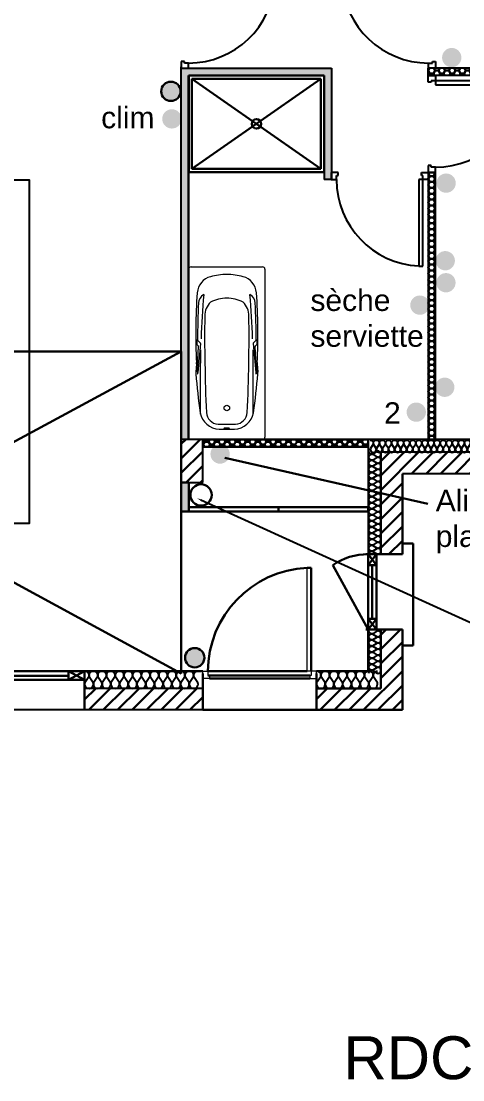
# Model space of a CAD drawing. Header units: millimetres. Extents: x -25 to 11976, y -396 to 3955.
# Drawn here: x 786 to 1197, y -344 to 642 of the extents above; entities that cross this region are included whole.
import ezdxf
from ezdxf import colors
from ezdxf.entities.mleader import LeaderData, LeaderLine
from ezdxf.math import Vec2, Vec3

# ---------------------------------------------------------------- set-up
doc = ezdxf.new("R2010")
doc.units = ezdxf.units.MM
for name, color, linetype in [('Cloisons', 8, 'Continuous'), ('ElecRouge', 1, 'Continuous'), ('ElecVert', 3, 'Continuous'), ('Isolation', 9, 'Continuous'), ('MenuisInt', 9, 'Continuous'), ('Mobilier', 9, 'Continuous')]:
    doc.layers.add(name, color=color, linetype=linetype)
for name, color, linetype, lineweight in [('ElecBleu', 5, 'Continuous', 15), ('ElecCyan', 4, 'Continuous', 15), ('ElecRose', 6, 'Continuous', 15), ('MenuisExt', 9, 'Continuous', 18), ('P-SANITAIRE', 9, 'Continuous', 18), ('VideSurSejour', 9, 'Continuous', 5)]:
    doc.layers.add(name, color=color, linetype=linetype, lineweight=lineweight)
doc.styles.get("Standard").update_dxf_attribs({"font": 'Arial.ttf'})

# ---------------------------------------------------------------- blocks, each defined once
blk = doc.blocks.new('*U87')
at = {"flags": 128}
for points in [[(0, 1, -0.505863), (0.239, 0.676), (0.009, 0.318, 1.322645), (0.491, 0.318), (0.261, 0.676, -0.505863), (0.5, 1)], [(0.5, 1, -0.505863), (0.739, 0.676), (0.509, 0.318, 1.322645), (0.991, 0.318), (0.761, 0.676, -0.505863), (1, 1)], [(1, 1, -0.505863), (1.239, 0.676), (1.009, 0.318, 1.322645), (1.491, 0.318), (1.261, 0.676, -0.505863), (1.5, 1)], [(1.5, 1, -0.505863), (1.739, 0.676), (1.509, 0.318, 1.322645), (1.991, 0.318), (1.761, 0.676, -0.505863), (2, 1)], [(2, 1, -0.505863), (2.239, 0.676), (2.009, 0.318, 1.322645), (2.491, 0.318), (2.261, 0.676, -0.505863), (2.5, 1)], [(2.5, 1, -0.505863), (2.739, 0.676), (2.509, 0.318, 1.322645), (2.991, 0.318), (2.761, 0.676, -0.505863), (3, 1)], [(3, 1, -0.505863), (3.239, 0.676), (3.009, 0.318, 1.322645), (3.491, 0.318), (3.261, 0.676, -0.505863), (3.5, 1)], [(3.5, 1, -0.505863), (3.739, 0.676), (3.509, 0.318, 1.322645), (3.991, 0.318), (3.761, 0.676, -0.505863), (4, 1)], [(4, 1, -0.505863), (4.239, 0.676), (4.009, 0.318, 1.322645), (4.491, 0.318), (4.261, 0.676, -0.505863), (4.5, 1)], [(4.5, 1, -0.505863), (4.739, 0.676), (4.509, 0.318, 1.322645), (4.991, 0.318), (4.761, 0.676, -0.505863), (5, 1)], [(5, 1, -0.505863), (5.239, 0.676), (5.009, 0.318, 1.322645), (5.491, 0.318), (5.261, 0.676, -0.505863), (5.5, 1)], [(5.5, 1, -0.505863), (5.739, 0.676), (5.509, 0.318, 1.322645), (5.991, 0.318), (5.761, 0.676, -0.505863), (6, 1)], [(6, 1, -0.505863), (6.239, 0.676), (6.009, 0.318, 1.322645), (6.491, 0.318), (6.261, 0.676, -0.505863), (6.5, 1)], [(6.5, 1, -0.505863), (6.739, 0.676), (6.509, 0.318, 1.322645), (6.991, 0.318), (6.761, 0.676, -0.505863), (7, 1)], [(7, 1, -0.505863), (7.239, 0.676), (7.009, 0.318, 1.322645), (7.491, 0.318), (7.261, 0.676, -0.505863), (7.5, 1)], [(7.5, 1, -0.505863), (7.739, 0.676), (7.509, 0.318, 1.322645), (7.991, 0.318), (7.761, 0.676, -0.505863), (8, 1)], [(8, 1, -0.505863), (8.239, 0.676), (8.009, 0.318, 1.322645), (8.491, 0.318), (8.261, 0.676, -0.505863), (8.5, 1)], [(8.5, 1, -0.505863), (8.739, 0.676), (8.509, 0.318, 1.322645), (8.991, 0.318), (8.761, 0.676, -0.505863), (9, 1)], [(9, 1, -0.505863), (9.239, 0.676), (9.009, 0.318, 1.322645), (9.491, 0.318), (9.261, 0.676, -0.505863), (9.5, 1)], [(9.5, 1, -0.505863), (9.739, 0.676), (9.509, 0.318, 1.322645), (9.991, 0.318), (9.761, 0.676, -0.505863), (10, 1)]]:
    blk.add_lwpolyline(points, format="xyb", dxfattribs=at)
blk = doc.blocks.new('*U88')
at = {"flags": 128}
for points in [[(0, 1, -0.505863), (0.239, 0.676), (0.009, 0.318, 1.322645), (0.491, 0.318), (0.261, 0.676, -0.505863), (0.5, 1)], [(0.5, 1, -0.505863), (0.739, 0.676), (0.509, 0.318, 1.322645), (0.991, 0.318), (0.761, 0.676, -0.505863), (1, 1)], [(1, 1, -0.505863), (1.239, 0.676), (1.009, 0.318, 1.322645), (1.491, 0.318), (1.261, 0.676, -0.505863), (1.5, 1)], [(1.5, 1, -0.505863), (1.739, 0.676), (1.509, 0.318, 1.322645), (1.991, 0.318), (1.761, 0.676, -0.505863), (2, 1)], [(2, 1, -0.505863), (2.239, 0.676), (2.009, 0.318, 1.322645), (2.491, 0.318), (2.261, 0.676, -0.505863), (2.5, 1)], [(2.5, 1, -0.505863), (2.739, 0.676), (2.509, 0.318, 1.322645), (2.991, 0.318), (2.761, 0.676, -0.505863), (3, 1)], [(3, 1, -0.505863), (3.239, 0.676), (3.009, 0.318, 1.322645), (3.491, 0.318), (3.261, 0.676, -0.505863), (3.5, 1)], [(3.5, 1, -0.505863), (3.739, 0.676), (3.509, 0.318, 1.322645), (3.991, 0.318), (3.761, 0.676, -0.505863), (4, 1)], [(4, 1, -0.505863), (4.239, 0.676), (4.009, 0.318, 1.322645), (4.491, 0.318), (4.261, 0.676, -0.505863), (4.5, 1)], [(4.5, 1, -0.505863), (4.739, 0.676), (4.509, 0.318, 1.322645), (4.991, 0.318), (4.761, 0.676, -0.505863), (5, 1)], [(5, 1, -0.505863), (5.239, 0.676), (5.009, 0.318, 1.322645), (5.491, 0.318), (5.261, 0.676, -0.505863), (5.5, 1)], [(5.5, 1, -0.505863), (5.739, 0.676), (5.509, 0.318, 1.322645), (5.991, 0.318), (5.761, 0.676, -0.505863), (6, 1)], [(6, 1, -0.505863), (6.239, 0.676), (6.009, 0.318, 1.322645), (6.491, 0.318), (6.261, 0.676, -0.505863), (6.5, 1)], [(6.5, 1, -0.505863), (6.739, 0.676), (6.509, 0.318, 1.322645), (6.991, 0.318), (6.761, 0.676, -0.505863), (7, 1)], [(7, 1, -0.505863), (7.239, 0.676), (7.009, 0.318, 1.322645), (7.491, 0.318), (7.261, 0.676, -0.505863), (7.5, 1)], [(7.5, 1, -0.505863), (7.739, 0.676), (7.509, 0.318, 1.322645), (7.991, 0.318), (7.761, 0.676, -0.505863), (8, 1)], [(8, 1, -0.505863), (8.239, 0.676), (8.009, 0.318, 1.322645), (8.491, 0.318), (8.261, 0.676, -0.505863), (8.5, 1)]]:
    blk.add_lwpolyline(points, format="xyb", dxfattribs=at)
blk = doc.blocks.new('*U89')
at = {"flags": 128}
for points in [[(0, 1, -0.505863), (0.239, 0.676), (0.009, 0.318, 1.322645), (0.491, 0.318), (0.261, 0.676, -0.505863), (0.5, 1)], [(0.5, 1, -0.505863), (0.739, 0.676), (0.509, 0.318, 1.322645), (0.991, 0.318), (0.761, 0.676, -0.505863), (1, 1)], [(1, 1, -0.505863), (1.239, 0.676), (1.009, 0.318, 1.322645), (1.491, 0.318), (1.261, 0.676, -0.505863), (1.5, 1)], [(1.5, 1, -0.505863), (1.739, 0.676), (1.509, 0.318, 1.322645), (1.991, 0.318), (1.761, 0.676, -0.505863), (2, 1)], [(2, 1, -0.505863), (2.239, 0.676), (2.009, 0.318, 1.322645), (2.491, 0.318), (2.261, 0.676, -0.505863), (2.5, 1)], [(2.5, 1, -0.505863), (2.739, 0.676), (2.509, 0.318, 1.322645), (2.991, 0.318), (2.761, 0.676, -0.505863), (3, 1)], [(3, 1, -0.505863), (3.239, 0.676), (3.009, 0.318, 1.322645), (3.491, 0.318), (3.261, 0.676, -0.505863), (3.5, 1)]]:
    blk.add_lwpolyline(points, format="xyb", dxfattribs=at)
blk = doc.blocks.new('*U94')
at = {"flags": 128}
for points in [[(0, 1, -0.505863), (0.239, 0.676), (0.009, 0.318, 1.322645), (0.491, 0.318), (0.261, 0.676, -0.505863), (0.5, 1)], [(0.5, 1, -0.505863), (0.739, 0.676), (0.509, 0.318, 1.322645), (0.991, 0.318), (0.761, 0.676, -0.505863), (1, 1)], [(1, 1, -0.505863), (1.239, 0.676), (1.009, 0.318, 1.322645), (1.491, 0.318), (1.261, 0.676, -0.505863), (1.5, 1)], [(1.5, 1, -0.505863), (1.739, 0.676), (1.509, 0.318, 1.322645), (1.991, 0.318), (1.761, 0.676, -0.505863), (2, 1)], [(2, 1, -0.505863), (2.239, 0.676), (2.009, 0.318, 1.322645), (2.491, 0.318), (2.261, 0.676, -0.505863), (2.5, 1)], [(2.5, 1, -0.505863), (2.739, 0.676), (2.509, 0.318, 1.322645), (2.991, 0.318), (2.761, 0.676, -0.505863), (3, 1)], [(3, 1, -0.505863), (3.239, 0.676), (3.009, 0.318, 1.322645), (3.491, 0.318), (3.261, 0.676, -0.505863), (3.5, 1)], [(3.5, 1, -0.505863), (3.739, 0.676), (3.509, 0.318, 1.322645), (3.991, 0.318), (3.761, 0.676, -0.505863), (4, 1)], [(4, 1, -0.505863), (4.239, 0.676), (4.009, 0.318, 1.322645), (4.491, 0.318), (4.261, 0.676, -0.505863), (4.5, 1)], [(4.5, 1, -0.505863), (4.739, 0.676), (4.509, 0.318, 1.322645), (4.991, 0.318), (4.761, 0.676, -0.505863), (5, 1)], [(5, 1, -0.505863), (5.239, 0.676), (5.009, 0.318, 1.322645), (5.491, 0.318), (5.261, 0.676, -0.505863), (5.5, 1)], [(5.5, 1, -0.505863), (5.739, 0.676), (5.509, 0.318, 1.322645), (5.991, 0.318), (5.761, 0.676, -0.505863), (6, 1)], [(6, 1, -0.505863), (6.239, 0.676), (6.009, 0.318, 1.322645), (6.491, 0.318), (6.261, 0.676, -0.505863), (6.5, 1)]]:
    blk.add_lwpolyline(points, format="xyb", dxfattribs=at)

msp = doc.modelspace()

# ---------------------------------------------------------------- hatches: boundary and pattern name
at = {"lineweight": 30, "transparency": 33554687}
h = msp.add_hatch(dxfattribs=at)
h.set_pattern_fill('ANSI31', color=256, scale=3)
h.paths.add_polyline_path([(291.13, 820.31), (1.13, 820.31), (1.13, 726.31), (21.13, 726.31), (21.13, 800.31), (1231.13, 800.14), (1231.13, 820.31), (1181.13, 820.31), (1091.13, 820.31), (545.13, 820.31), (545.13, 800.1), (452.13, 800.31), (452.13, 820.31)])
h.paths.add_polyline_path([(1.13, 444.31), (21.13, 444.31), (21.13, 596.31), (1.13, 596.31)])
h.paths.add_polyline_path([(21.13, 240.31), (21.13, 314.31), (1.13, 314.31), (1.13, 300.31), (1.13, 220.31), (86.13, 220.31), (86.13, 240.31)])
h.paths.add_polyline_path([(351.13, 220.31), (351.13, 0.31), (445.13, 0.31), (445.13, 20.31), (371.13, 20.31), (371.13, 220.31), (371.13, 240.31), (266.13, 240.31), (266.13, 220.31)])
h.paths.add_polyline_path([(845.13, 20.31), (845.13, 0.31), (955.13, 0.31), (955.13, 20.31)])
h.paths.add_polyline_path([(1061.13, 20.31), (1061.13, 0.31), (1141.13, 0.31), (1141.13, 75.31), (1121.13, 75.31), (1121.13, 20.31)])
h.paths.add_polyline_path([(1121.13, 145.31), (1141.13, 145.31), (1141.13, 220.31), (1226.13, 220.31), (1226.13, 240.31), (1121.13, 240.31)])
h.paths.add_polyline_path([(1491.13, 220.31), (1491.13, 820.31), (1301.13, 820.31), (1301.13, 800.31), (1471.13, 800.31), (1471.13, 240.31), (1406.13, 240.31), (1406.13, 220.31)])
h = msp.add_hatch(dxfattribs=at)
h.set_pattern_fill('ANSI31', color=256, scale=3)
h.paths.add_polyline_path([(955.13, 252.31), (935.13, 252.31), (935.13, 212.31), (955.13, 212.31)])
at = {"layer": 'Cloisons', "lineweight": 30, "transparency": 33554687}
h = msp.add_hatch(dxfattribs=at)
h.set_pattern_fill('HONEY', color=256)
h.paths.add_polyline_path([(941.93, 591.31), (1068.13, 591.31), (1068.13, 494.31), (1074.92, 494.31), (1074.92, 501.31), (1075.13, 598.31), (941.92, 598.31), (941.92, 598.1), (935.13, 598.1), (935.13, 252.31), (941.93, 252.31)])
h = msp.add_hatch(dxfattribs=at)
h.set_pattern_fill('HONEY', color=256)
h.set_pattern_definition([(0, (0, 2), (4.7625, 2.7496306), [3.175, -6.35]), (120, (0, 2), (-4.7625, 2.7496307), [3.175, -6.35]), (60, (0, 2), (1e-08, 5.4992613), [-6.35, 3.175])])
h.paths.add_polyline_path([(1459.13, 598.31), (1172.13, 598.31), (1172.13, 598.1), (1165.13, 598.1), (1165.13, 591.31), (1171.92, 591.31), (1459.13, 591.31)])
h.paths.add_polyline_path([(1418.61, 593.23), (1418.61, 596.42), (1413.46, 596.42), (1413.46, 593.23)], flags=24)
h = msp.add_hatch(dxfattribs=at)
h.set_pattern_fill('HONEY', color=256)
h.paths.add_polyline_path([(935.13, 212.31), (935.13, 185.31), (942.13, 185.31), (942.13, 189.31), (942.13, 212.31)])
h.paths.add_polyline_path([(1009.4, 277.64), (1102.62, 277.64), (1102.62, 318.85), (1009.4, 318.85)], flags=9)
h.paths.add_polyline_path([(979.38, 393.48), (979.38, 450.14), (938.17, 450.14), (938.17, 393.48)], flags=9)
h.paths.add_polyline_path([(1065.4, 493.76), (1065.4, 534.86), (1024.19, 534.86), (1024.19, 493.76)], flags=9)
h.paths.add_polyline_path([(1153.6, 345.52), (1153.6, 402.18), (1112.39, 402.18), (1112.39, 345.52)], flags=9)
h.paths.add_polyline_path([(1028.32, 449.57), (1053.87, 449.57), (1053.87, 490.78), (1028.32, 490.78)], flags=9)
h = msp.add_hatch(dxfattribs=at)
h.set_pattern_fill('HONEY', color=256)
h.paths.add_polyline_path([(1171.92, 501.1), (1165.13, 501.1), (1165.13, 494.31), (1165.13, 252.31), (1165.25, 252.31), (1172.14, 252.31)])
h = msp.add_hatch(dxfattribs=at)
h.set_pattern_fill('HONEY', color=256)
h.paths.add_polyline_path([(1109.13, 252.31), (955.13, 252.31), (955.13, 245.31), (1109.13, 245.31)])
at = {"layer": 'ElecCyan', "lineweight": 30, "transparency": 33554687}
h = msp.add_hatch(color=256, dxfattribs=at)
h.dxf.hatch_style = 1
h.paths.add_polyline_path([(1196.1, 608.01, 1), (1178.1, 608.01, 1)])
h = msp.add_hatch(color=256, dxfattribs=at)
h.dxf.hatch_style = 1
h.paths.add_polyline_path([(934.48, 576.58, 1), (916.48, 576.58, 1)])
h = msp.add_hatch(color=256, dxfattribs=at)
h.dxf.hatch_style = 1
h.paths.add_polyline_path([(1190.87, 491.07, 1), (1172.87, 491.07, 1)])
h = msp.add_hatch(color=256, dxfattribs=at)
h.dxf.hatch_style = 1
h.paths.add_polyline_path([(956.68, 49, 1), (938.68, 49, 1)])
at = {"layer": 'ElecRose', "lineweight": 30, "transparency": 33554687}
h = msp.add_hatch(color=256, dxfattribs=at)
h.dxf.hatch_style = 1
h.paths.add_polyline_path([(1190.72, 398.3, 1), (1172.72, 398.3, 1)])
at = {"layer": 'ElecRouge', "lineweight": 30, "transparency": 33554687}
h = msp.add_hatch(color=256, dxfattribs=at)
h.dxf.hatch_style = 1
h.paths.add_polyline_path([(935.39, 550.91, 1), (917.39, 550.91, 1)])
h = msp.add_hatch(color=256, dxfattribs=at)
h.dxf.hatch_style = 1
h.paths.add_polyline_path([(1166.45, 377.42, 1), (1148.45, 377.42, 1)])
h = msp.add_hatch(color=256, dxfattribs=at)
h.dxf.hatch_style = 1
h.paths.add_polyline_path([(1189.61, 300.91, 1), (1171.61, 300.91, 1)])
h = msp.add_hatch(color=256, dxfattribs=at)
h.dxf.hatch_style = 1
h.paths.add_polyline_path([(980.32, 238.72, 1), (962.32, 238.72, 1)])
at = {"layer": 'ElecVert', "lineweight": 30, "transparency": 33554687}
h = msp.add_hatch(color=256, dxfattribs=at)
h.dxf.hatch_style = 1
h.paths.add_polyline_path([(1190.08, 418.8, 1), (1172.08, 418.8, 1)])
h = msp.add_hatch(color=256, dxfattribs=at)
h.dxf.hatch_style = 1
h.paths.add_polyline_path([(1163.08, 277.73, 1), (1145.08, 277.73, 1)])

# ---------------------------------------------------------------- linework, layer by layer
for p, q in [((935.13, 210.31), (935.13, 250.31)), ((1226.13, 240.31), (1121.13, 240.31)), ((1121.13, 240.31), (1121.13, 145.31)), ((1491.13, 220.31), (1141.13, 220.31)), ((955.13, 20.31), (845.13, 20.31)), ((1141.13, 0.31), (351.13, 0.31))]:
    msp.add_line(p, q)
at = {"lineweight": 30}
for p, q in [((1141.13, 145.31), (1141.13, 220.31)), ((1141.13, 155.31), (1151.13, 155.31)), ((1141.13, 145.31), (1141.13, 150.31)), ((1151.13, 155.31), (1151.13, 60.31)), ((1107.13, 145.31), (1141.13, 145.31)), ((1141.13, 75.31), (1107.13, 75.31)), ((1121.13, 20.31), (1121.13, 75.31)), ((1141.13, 0.31), (1141.13, 75.31)), ((1151.13, 60.31), (1141.13, 60.31)), ((845.13, 34.31), (845.13, 0.31)), ((955.13, 0.31), (955.13, 34.31)), ((1061.13, 0.31), (1061.13, 34.31)), ((1121.13, 20.31), (1061.13, 20.31)), ((1061.13, 0.31), (955.13, 0.31)), ((1141.13, 0.31), (1061.13, 0.31))]:
    msp.add_line(p, q, dxfattribs=at)
at = {"layer": 'Cloisons'}
for p, q in [((935.13, 250.31), (935.13, 599.31)), ((942.13, 598.31), (1075.13, 598.31)), ((1075.13, 598.31), (1075.13, 494.31)), ((1459.13, 598.31), (1165.13, 598.31)), ((1165.13, 591.31), (1165.13, 598.31)), ((941.93, 591.31), (1068.13, 591.31)), ((1068.13, 591.31), (1068.13, 494.31)), ((1459.13, 591.31), (1165.13, 591.31)), ((1075.13, 494.31), (1068.13, 494.31)), ((1165.13, 501.1), (1165.13, 252.31)), ((1172.14, 252.31), (1171.92, 501.1)), ((955.13, 252.31), (935.13, 252.31)), ((1165.25, 252.31), (942.25, 252.31)), ((955.13, 212.31), (955.13, 252.31)), ((1109.13, 245.31), (1109.13, 252.31)), ((1165.13, 252.31), (1172.13, 252.31)), ((955.13, 245.31), (1109.13, 245.31)), ((935.13, 212.31), (955.13, 212.31))]:
    msp.add_line(p, q, dxfattribs=at)
at = {"layer": 'Cloisons', "lineweight": 30}
for p, q in [((941.93, 591.31), (941.93, 252.31)), ((1171.92, 501.1), (1165.13, 501.1)), ((955.13, 245.31), (955.13, 252.31)), ((955.13, 252.31), (955.13, 245.31)), ((1109.13, 245.31), (1109.13, 252.31)), ((935.13, 212.31), (942.13, 212.31)), ((935.13, 187.31), (935.13, 210.31)), ((942.13, 212.31), (942.13, 187.31)), ((942.13, 185.31), (935.13, 185.31))]:
    msp.add_line(p, q, dxfattribs=at)
msp.add_lwpolyline([(955.13, 252.31), (1109.13, 252.31), (1109.13, 245.31), (955.13, 245.31)], close=True, dxfattribs=at)
at = {"layer": 'ElecBleu', "lineweight": 30}
msp.add_circle((953.62, 200.62), 9.94, dxfattribs=at)
at = {"layer": 'ElecCyan', "lineweight": 30}
for centre in [(925.48, 576.58), (947.68, 49)]:
    msp.add_circle(centre, 9, dxfattribs=at)
at = {"layer": 'ElecRouge', "lineweight": 30}
msp.add_line((1164.82, 192.24), (975.67, 235.14), dxfattribs=at)
at = {"layer": 'Isolation'}
for p, q in [((1226.13, 252.31), (1107.13, 252.31)), ((1109.13, 252.31), (1109.13, 145.31))]:
    msp.add_line(p, q, dxfattribs=at)
at = {"layer": 'Isolation', "lineweight": 30}
for p, q in [((1109.14, 36.31), (1109.13, 75.31)), ((845.13, 36.31), (955.13, 36.31)), ((1061.14, 36.31), (1109.14, 36.31))]:
    msp.add_line(p, q, dxfattribs=at)
at = {"layer": 'MenuisExt', "lineweight": 30}
for p, q in [((1109.13, 145.31), (1109.13, 135.31)), ((1117.13, 145.31), (1109.13, 145.31)), ((1109.13, 145.31), (1117.13, 135.31)), ((1109.13, 135.31), (1117.13, 145.31)), ((1117.13, 135.31), (1117.13, 145.31)), ((1056.28, 132.61), (1052.4, 132.61)), ((1056.28, 36.31), (1056.28, 132.61)), ((1109.13, 75.31), (1076.32, 135.33)), ((1109.13, 135.31), (1117.13, 135.31)), ((1109.13, 85.31), (1109.13, 135.31)), ((1113.13, 135.31), (1113.13, 85.31)), ((1117.13, 85.31), (1117.13, 135.31)), ((1109.13, 75.31), (1109.13, 85.31)), ((1109.13, 85.31), (1117.13, 85.31)), ((1109.13, 85.31), (1117.13, 75.31)), ((1109.13, 75.31), (1117.13, 85.31)), ((1117.13, 85.31), (1117.13, 75.31)), ((1117.13, 75.31), (1109.13, 75.31)), ((714.13, 36.31), (830.13, 36.31)), ((714.13, 32.19), (830.13, 32.19)), ((830.13, 36.31), (830.13, 28.31)), ((830.13, 36.31), (845.13, 36.31)), ((830.13, 28.31), (845.13, 36.31)), ((830.13, 36.31), (845.13, 28.31)), ((845.13, 36.31), (845.13, 28.31)), ((1052.4, 36.31), (959.98, 36.31)), ((1054.83, 32.43), (959.98, 32.43)), ((830.13, 28.31), (714.13, 28.31)), ((845.13, 28.31), (830.13, 28.31)), ((1054.83, 29.52), (961.44, 29.52))]:
    msp.add_line(p, q, dxfattribs=at)
at = {"layer": 'MenuisExt'}
for p, q in [((1052.4, 36.31), (1052.4, 132.61)), ((1056.28, 116.82), (1056.28, 36.31)), ((955.13, 29.52), (955.13, 36.31)), ((955.13, 36.31), (959.98, 36.31)), ((959.98, 36.31), (959.98, 32.43)), ((959.98, 32.43), (961.44, 32.43)), ((961.44, 32.43), (961.44, 29.52)), ((1056.28, 36.31), (1052.4, 36.31)), ((1056.28, 32.43), (1054.83, 32.43)), ((1054.83, 32.43), (1054.83, 29.52)), ((1061.13, 36.31), (1056.28, 36.31)), ((1056.28, 36.31), (1056.28, 32.43)), ((1061.13, 29.52), (1061.13, 36.31)), ((961.44, 29.52), (955.13, 29.52)), ((1054.83, 29.52), (1061.13, 29.52))]:
    msp.add_line(p, q, dxfattribs=at)
at = {"layer": 'MenuisExt', "lineweight": 30}
for centre, radius, start, end in [((1108.6, 88.09), 57.22, 89.46713, 124.34562), ((1056.37, 36.31), 96.38, 92.35562, 180)]:
    msp.add_arc(centre, radius, start, end, dxfattribs=at)
at = {"layer": 'MenuisInt'}
for p, q in [((938.04, 604.4), (935.13, 604.4)), ((935.13, 604.4), (935.13, 598.1)), ((938.04, 602.95), (938.04, 604.4)), ((941.92, 602.95), (938.04, 602.95)), ((941.92, 598.1), (941.92, 602.95)), ((1165.34, 598.1), (1165.34, 602.95)), ((1165.34, 602.95), (1169.22, 602.95)), ((1169.22, 602.95), (1169.22, 604.4)), ((1169.22, 604.4), (1172.13, 604.4)), ((1172.13, 604.4), (1172.13, 598.1)), ((935.13, 598.1), (941.92, 598.1)), ((1172.13, 598.1), (1165.34, 598.1)), ((1165.13, 585), (1165.13, 591.31)), ((1165.13, 591.31), (1171.92, 591.31)), ((1168.04, 585), (1165.13, 585)), ((1171.92, 586.46), (1168.04, 586.46)), ((1168.04, 586.46), (1168.04, 585)), ((1171.92, 591.31), (1171.92, 586.46)), ((1171.92, 586.46), (1171.92, 582.58)), ((1252.43, 586.46), (1171.92, 586.46)), ((1171.92, 582.58), (1252.43, 582.58)), ((1168.04, 507.4), (1165.13, 507.4)), ((1165.13, 507.4), (1165.13, 501.1)), ((1168.04, 505.95), (1168.04, 507.4)), ((1171.92, 505.95), (1168.04, 505.95)), ((1171.92, 501.1), (1171.92, 505.95)), ((1074.92, 501.1), (1074.92, 494.31)), ((1081.23, 501.1), (1074.92, 501.1)), ((1074.92, 494.31), (1079.77, 494.31)), ((1079.77, 494.31), (1079.77, 498.19)), ((1079.77, 498.19), (1081.23, 498.19)), ((1081.23, 498.19), (1081.23, 501.1)), ((1160.28, 494.31), (1156.4, 494.31)), ((1156.4, 494.31), (1156.4, 413.8)), ((1158.83, 501.1), (1165.13, 501.1)), ((1158.83, 498.19), (1158.83, 501.1)), ((1160.28, 498.19), (1158.83, 498.19)), ((1160.28, 494.31), (1160.28, 498.19)), ((1165.13, 494.31), (1160.28, 494.31)), ((1160.28, 413.8), (1160.28, 494.31)), ((1165.13, 501.1), (1171.92, 501.1)), ((1165.13, 501.1), (1165.13, 494.31)), ((1156.4, 413.8), (1160.28, 413.8))]:
    msp.add_line(p, q, dxfattribs=at)
at = {"layer": 'MenuisInt', "lineweight": 30}
msp.add_line((1025.63, 185.31), (1025.63, 189.31), dxfattribs=at)
msp.add_lwpolyline([(942.13, 185.31), (1109.13, 185.31), (1109.13, 189.31), (942.13, 189.31), (942.13, 185.31)], dxfattribs=at)
at = {"layer": 'MenuisInt'}
for centre, start, end in [((941.92, 683.46), 270, 357.23769), ((1165.34, 683.46), 182.76231, 270), ((1171.92, 586.46), 270, 357.23769), ((1160.28, 494.31), 180, 267.23769)]:
    msp.add_arc(centre, 80.51, start, end, dxfattribs=at)
at = {"layer": 'Mobilier'}
msp.add_lwpolyline([(773.11, 494.07), (793.59, 494.07), (793.59, 173.88), (708.26, 173.88)], dxfattribs=at)
at = {"layer": 'P-SANITAIRE', "lineweight": 30}
for p, q in [((942.13, 591.31), (1068.13, 591.31)), ((942.13, 501.31), (942.13, 591.31)), ((945.13, 588.31), (945.13, 504.31)), ((1065.13, 588.31), (945.13, 588.31)), ((945.13, 504.31), (1065.13, 588.31)), ((945.13, 588.31), (1065.13, 504.31)), ((1065.13, 588.31), (1065.13, 504.31)), ((1068.13, 591.31), (1068.13, 501.31)), ((945.13, 504.31), (1065.13, 504.31)), ((1068.13, 501.31), (942.13, 501.31))]:
    msp.add_line(p, q, dxfattribs=at)
at = {"layer": 'P-SANITAIRE'}
for p, q in [((942.13, 254.48), (942.13, 410.9)), ((944.31, 413.07), (1010.88, 413.07)), ((944.31, 413.07), (1010.88, 413.07)), ((1013.06, 410.9), (1013.06, 254.48)), ((949.67, 345.5), (949.67, 340.77)), ((949.67, 345.5), (952.89, 342.28)), ((1005.53, 345.5), (1002.31, 342.28)), ((1005.53, 345.5), (1005.53, 340.77)), ((949.67, 340.77), (951.12, 339.32)), ((950.24, 320.59), (951.28, 338.89)), ((953.05, 341.83), (950.67, 314.58)), ((1002.14, 341.83), (1004.53, 314.58)), ((1004.95, 320.59), (1003.91, 338.89)), ((1005.53, 340.77), (1004.08, 339.32)), ((949.33, 322.85), (948.8, 314.95)), ((949.67, 319.96), (950.19, 320.47)), ((949.67, 319.96), (950.25, 313.35)), ((953.01, 275.94), (953.01, 323.23)), ((1002.18, 275.94), (1002.18, 323.23)), ((1005.53, 319.96), (1004.95, 313.35)), ((1005.53, 319.96), (1005.01, 320.47)), ((1005.87, 322.85), (1006.39, 314.95)), ((950.25, 313.35), (950.38, 313.4)), ((1004.95, 313.35), (1004.81, 313.4)), ((1010.88, 252.31), (944.31, 252.31))]:
    msp.add_line(p, q, dxfattribs=at)
msp.add_lwpolyline([(980.03, 262.54, 0.338364), (979.98, 262.61, 0.038384), (979.27, 262.74, 0.0164), (978.51, 262.81, 0.011665), (977.43, 262.83, 0.011665), (976.35, 262.81, 0.0164), (975.59, 262.74, 0.038384), (974.88, 262.61, 0.338364), (974.83, 262.54, 0.338364), (974.88, 262.47, 0.038384), (975.59, 262.33, 0.0164), (976.35, 262.27, 0.011665), (977.43, 262.24, 0.011665), (978.51, 262.27, 0.0164), (979.27, 262.33, 0.038384), (979.98, 262.47, 0.338364)], format="xyb", close=True, dxfattribs=at)
at = {"layer": 'P-SANITAIRE', "lineweight": 30}
msp.add_circle((1005.13, 546.31), 4.38, dxfattribs=at)
at = {"layer": 'P-SANITAIRE'}
msp.add_circle((977.6, 281.62), 2.6, dxfattribs=at)
for centre, radius, start, end in [((944.31, 410.9), 2.18, 90, 180), ((977.6, 349.24), 56.74, 90, 105.52097), ((977.6, 349.24), 56.74, 74.47903, 90), ((1010.88, 410.9), 2.18, 0, 90), ((966.97, 387.51), 17.02, 105.52097, 175.05819), ((988.23, 387.51), 17.02, 4.94181, 74.47903), ((1463.03, 351.09), 514.42, 175.77626, 183.02499), ((960.58, 378.98), 9.46, 118.05373, 177.08278), ((1748.22, 316.93), 795.21, 174.92106, 177.89248), ((994.61, 378.98), 9.46, 2.91722, 61.94627), ((206.98, 316.93), 795.21, 2.10752, 5.07894), ((492.16, 351.09), 514.42, 356.97501, 4.22374), ((1781.35, 341.27), 831.09, 177.36603, 179.74943), ((975.66, 367.33), 18.59, 135.67804, 180.07415), ((977.6, 349.24), 34.61, 90, 116.12091), ((977.6, 349.24), 34.61, 63.87909, 90), ((979.53, 367.33), 18.59, 359.92585, 44.32196), ((173.85, 341.27), 831.09, 0.25057, 2.63397), ((1974.77, 347.64), 1017.89, 178.89336, 181.37408), ((-19.58, 347.64), 1017.89, 358.62592, 1.10664), ((950.72, 338.92), 0.567, 356.74948, 45), ((952.48, 341.88), 0.567, 355, 45), ((1426.07, 323.6), 473.06, 178.53625, 180.04423), ((529.12, 323.6), 473.06, 359.95577, 1.46375), ((1002.71, 341.88), 0.567, 135, 185), ((1004.48, 338.92), 0.567, 135, 183.25052), ((940.83, 323.42), 8.51, 356.21679, 3.5391), ((950.05, 320.6), 0.189, 314.2011, 355), ((2183.02, 337.33), 1225.93, 180.65877, 182.80599), ((-227.83, 337.33), 1225.93, 357.19401, 359.34123), ((1005.14, 320.6), 0.189, 185, 225.7989), ((1014.36, 323.42), 8.51, 176.4609, 183.78321), ((958.24, 314.32), 9.46, 176.21679, 185.54128), ((1461.17, 350.18), 513.66, 184.10448, 188.16981), ((950.31, 313.57), 0.189, 290.74709, 347.71959), ((941.26, 315.54), 9.46, 347.71959, 355.87485), ((494.02, 350.18), 513.66, 351.83019, 355.89552), ((1013.94, 315.54), 9.46, 184.12515, 192.28041), ((1004.88, 313.57), 0.189, 192.28041, 249.25291), ((996.95, 314.32), 9.46, 354.45872, 3.78321), ((971.29, 280.79), 18.91, 191.01615, 267.87612), ((969.89, 278.01), 11.35, 183.53296, 267.44615), ((983.91, 280.79), 18.91, 272.12388, 348.98385), ((985.31, 278.01), 11.35, 272.55385, 356.46704), ((977.6, 450.9), 184.41, 267.44615, 270), ((977.6, 450.9), 184.41, 270, 272.55385), ((977.6, 450.9), 189.13, 267.87612, 270), ((977.6, 450.9), 189.13, 270, 272.12388), ((944.31, 254.48), 2.18, 180, 270), ((1010.88, 254.48), 2.18, 270, 0)]:
    msp.add_arc(centre, radius, start, end, dxfattribs=at)
at = {"layer": 'VideSurSejour', "lineweight": 30}
for p, q in [((383.13, 334.31), (935.13, 334.31)), ((383.13, 334.31), (935.13, 34.31)), ((935.13, 334.31), (383.13, 36.31)), ((935.13, 334.31), (935.13, 34.31))]:
    msp.add_line(p, q, dxfattribs=at)

# ---------------------------------------------------------------- block references
at = {"layer": 'Isolation', "lineweight": 30}
for name, p, xscale, yscale, zscale in [('*U87', (1111.24, 240.31), 11.30975603551797, 11.30975603551797, 11.30975603551797), ('*U94', (845.13, 20.31), 16.24847861073939, 16.24847861073939, 16.24847861073939), ('*U89', (1061.13, 20.31), 16.24847861073939, 16.24847861073939, 16.24847861073939)]:
    msp.add_blockref(name, p, dxfattribs=dict(at, xscale=xscale, yscale=yscale, zscale=zscale))
at = {"layer": 'Isolation', "lineweight": 30, "xscale": 11.30975603551797, "yscale": 11.30975603551797, "zscale": 11.30975603551797, "rotation": 90}
for name, p in [('*U88', (1121.13, 145.31)), ('*U89', (1121.13, 34.44))]:
    msp.add_blockref(name, p, dxfattribs=at)

# ---------------------------------------------------------------- texts
at = {"lineweight": 30, "insert": (946.52, -303.65), "char_height": 40, "attachment_point": 1}
msp.add_mtext_dynamic_manual_height_columns('\\pi139.69;RDC', width=393.4232, gutter_width=12.5, heights=[105.61], dxfattribs=at)
at = {"layer": 'ElecRouge', "lineweight": 30, "char_height": 20, "attachment_point": 1}
for s, width, heights, insert in [('clim', 141.9827, [0], (860.53, 562.17)), ('sèche\\Pserviette', 141.9827, [0], (1055.47, 391.98)), ('Alim nourrice plancher chauffant', 240.4519, [91.59], (1172.24, 205.48))]:
    msp.add_mtext_dynamic_manual_height_columns(s, width=width, gutter_width=12.5, heights=heights, dxfattribs=dict(at, insert=insert))
at = {"layer": 'ElecVert', "lineweight": 30, "insert": (1124.06, 286.93), "char_height": 20, "attachment_point": 1}
msp.add_mtext_dynamic_manual_height_columns('2', width=141.9827, gutter_width=12.5, heights=[0], dxfattribs=at)

# ---------------------------------------------------------------- leaders
at = {"layer": 'ElecBleu', "lineweight": 30}
ml = msp.add_multileader_mtext('Standard', dxfattribs=at)
ml.set_content('3 fourreaux en attente pour CFO/RJ45/Coaxial', color=256)
ml.set_leader_properties()
ml.build(insert=Vec2(0, 0))
ctx = ml.context
ctx.base_point, ctx.char_height, ctx.plane_origin = Vec3(1252.84, 63.39), 20, Vec3(949.7, 197.58)
notes = []
notes.append((ctx, [(0, (1, 1, 0), (1244.84, 63.39), (1, 0), 8, [(0, [(949.7, 197.58)], 0, [])])]))
ctx.mtext.insert, ctx.mtext.flow_direction = Vec3(1254.84, 76.12), 5
for ctx, leaders in notes:
    for number, flags, end, landing, length, lines in leaders:
        leader = LeaderData()
        leader.index, (leader.has_last_leader_line, leader.has_dogleg_vector, leader.attachment_direction) = number, flags
        leader.last_leader_point, leader.dogleg_vector, leader.dogleg_length = Vec3(end), Vec3(landing), length
        for number, points, colour, breaks in lines:
            line = LeaderLine()
            line.index, line.vertices, line.color, line.breaks = number, Vec3.list(points), colors.encode_raw_color(colour), breaks
            leader.lines.append(line)
        ctx.leaders.append(leader)

doc.saveas('drawing.dxf')
